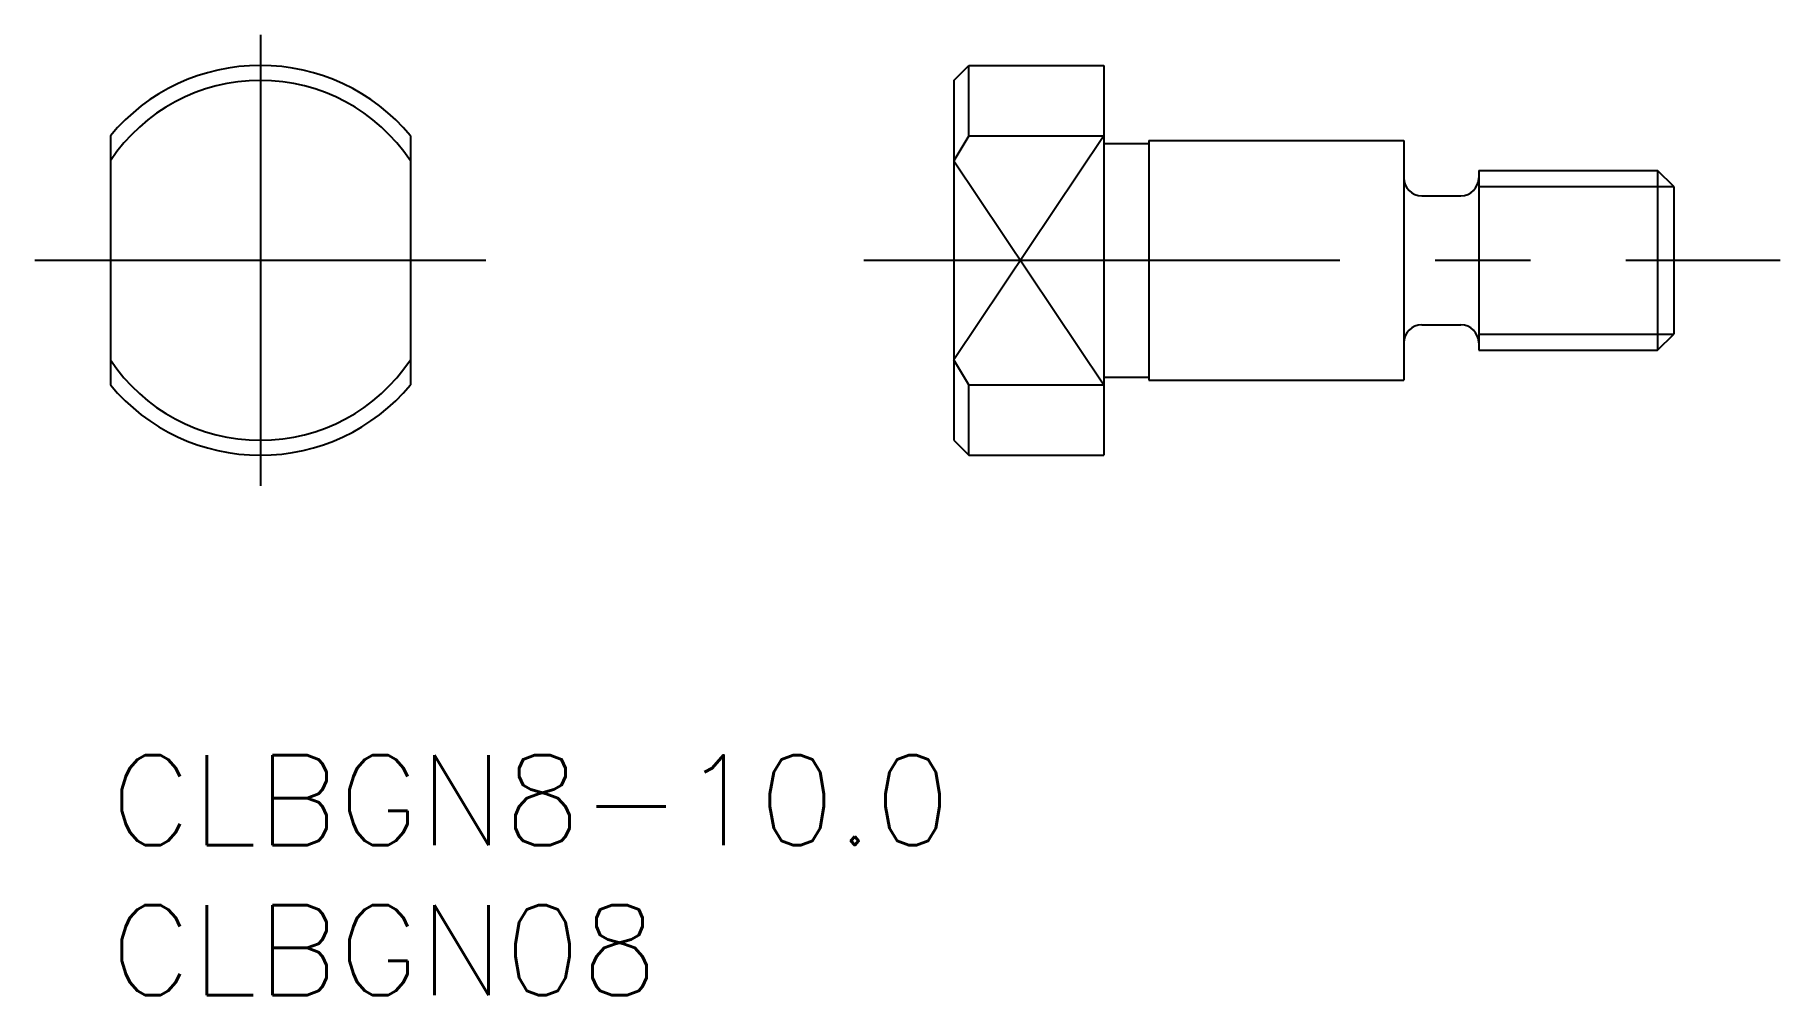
# Model space of a CAD drawing. Extents: x -2.5 to 55.7, y -8 to 24.
import ezdxf

# ---------------------------------------------------------------- set-up
doc = ezdxf.new("R2010")
doc.units = 0
doc.header["$LTSCALE"] = 0.5
doc.linetypes.add('CENTER', pattern=[50.8, 31.75, -6.35, 6.35, -6.35])
for name, color, linetype in [('MSM_CENTER', 1, 'CENTER'), ('MSM_CONTINUOUS', 7, 'CONTINUOUS'), ('MSM_NARROW', 5, 'CONTINUOUS'), ('MSM_PART_NUMBER', 7, 'CONTINUOUS')]:
    doc.layers.add(name, color=color, linetype=linetype)
doc.styles.get("Standard").update_dxf_attribs({"font": 'txt.shx', "height": 1.5, "bigfont": 'bigfont.shx'})

# ---------------------------------------------------------------- blocks, each defined once
blk = doc.blocks.new('*U6')
at = {"layer": 'MSM_PART_NUMBER'}
blk.add_text('CLBGN8-10.0', height=3, dxfattribs=at).set_placement((0, -3))
blk = doc.blocks.new('*U7')
at = {"layer": 'MSM_PART_NUMBER'}
blk.add_text('CLBGN08', height=3, dxfattribs=at).set_placement((0, -8))

msp = doc.modelspace()

# ---------------------------------------------------------------- linework, layer by layer
at = {"layer": 'MSM_CENTER'}
for p, q in [((5, 24.016), (5, 8.984)), ((-2.516, 16.5), (12.516, 16.5)), ((25.113, 16.5), (55.659, 16.5))]:
    msp.add_line(p, q, dxfattribs=at)
at = {"layer": 'MSM_CONTINUOUS'}
for p, q in [((28.113, 22.5), (28.613, 23)), ((28.613, 23), (33.113, 23)), ((28.613, 20.653), (28.613, 23)), ((33.113, 23), (33.113, 10)), ((28.113, 22.5), (28.113, 10.5)), ((0, 20.653), (0, 12.347)), ((10, 20.653), (10, 12.347)), ((28.613, 20.653), (28.113, 19.817)), ((28.613, 20.653), (33.113, 20.653)), ((33.113, 20.4), (34.613, 20.4)), ((34.613, 20.5), (34.613, 12.5)), ((34.613, 20.5), (43.113, 20.5)), ((43.113, 20.5), (43.113, 12.5)), ((45.613, 19.5), (45.613, 13.5)), ((45.613, 19.5), (51.571, 19.5)), ((52.113, 18.958), (51.571, 19.5)), ((51.571, 19.5), (51.571, 13.5)), ((43.713, 18.65), (45.013, 18.65)), ((52.113, 18.958), (52.113, 14.041)), ((10, 18.577), (10, 18.577)), ((10, 16.5), (10, 16.5)), ((43.713, 14.35), (45.013, 14.35)), ((51.571, 13.5), (52.113, 14.041)), ((45.613, 13.5), (51.571, 13.5)), ((28.613, 12.347), (28.113, 13.183)), ((28.613, 12.347), (33.113, 12.347)), ((28.613, 10), (28.613, 12.347)), ((33.113, 12.6), (34.613, 12.6)), ((34.613, 12.5), (43.113, 12.5)), ((28.113, 10.5), (28.613, 10)), ((28.613, 10), (33.113, 10))]:
    msp.add_line(p, q, dxfattribs=at)
for centre, radius, start, end in [((5, 16.5), 6.5, 39.71514, 140.28486), ((5, 16.5), 6, 33.55731, 146.44269), ((43.713, 19.25), 0.6, 180, 270), ((45.013, 19.25), 0.6, 270, 0), ((43.713, 13.75), 0.6, 90, 180), ((45.013, 13.75), 0.6, 0, 90), ((5, 16.5), 6, 213.55731, 326.44269), ((5, 16.5), 6.5, 219.71514, 320.28486)]:
    msp.add_arc(centre, radius, start, end, dxfattribs=at)
at = {"layer": 'MSM_NARROW'}
for p, q in [((33.113, 20.653), (28.113, 13.183)), ((28.113, 19.817), (33.113, 12.347)), ((45.613, 18.958), (52.113, 18.958)), ((45.613, 14.041), (52.113, 14.041))]:
    msp.add_line(p, q, dxfattribs=at)

# ---------------------------------------------------------------- block references
at = {"layer": 'MSM_CONTINUOUS'}
for name in ['*U6', '*U7']:
    msp.add_blockref(name, (0, 0), dxfattribs=at)

doc.saveas('drawing.dxf')
